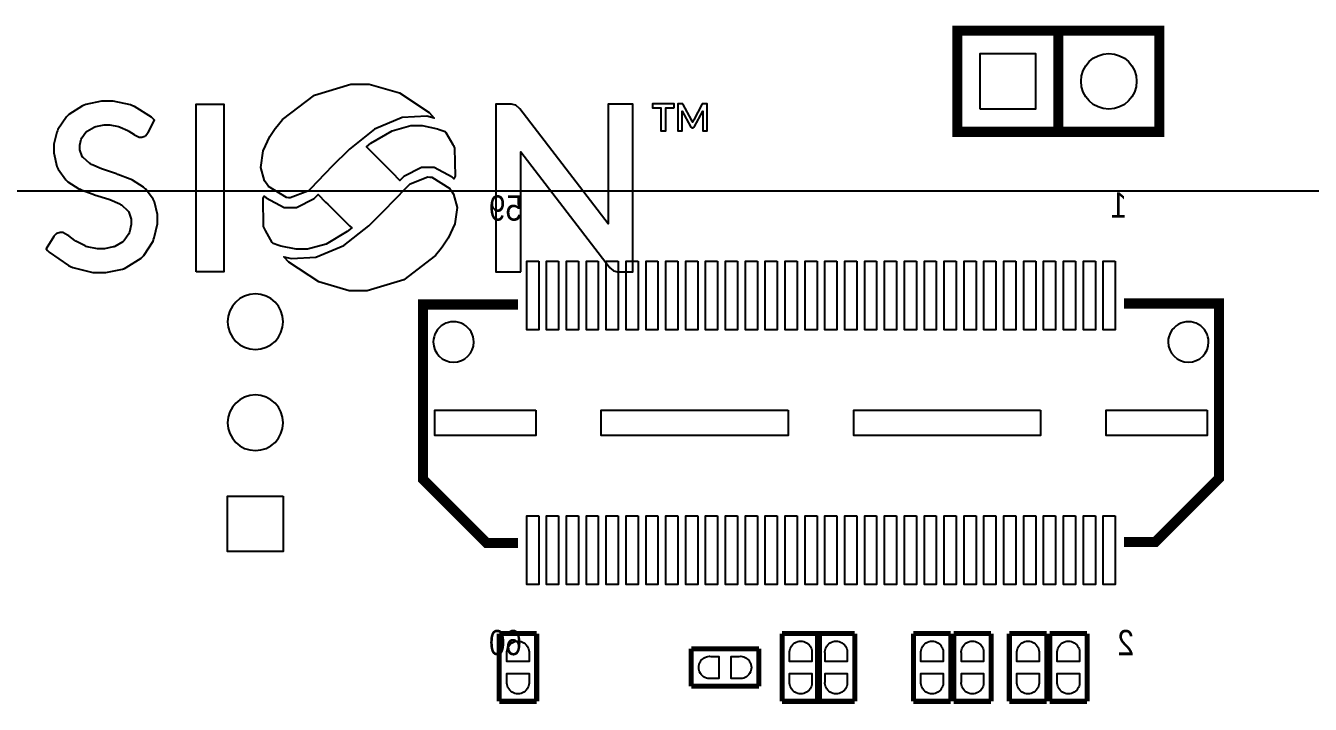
# Model space of a CAD drawing. Extents: x -163 to 81, y -104 to 74.
# Drawn here: x 22.04 to 54.34, y -51.73 to -34.67 of the extents above; entities that cross this region are included whole.
import ezdxf

# ---------------------------------------------------------------- set-up
doc = ezdxf.new("R2010")
doc.units = 0
for name, color, linetype in [('PG_DISPLAY_TOP', 85, 'CONTINUOUS'), ('PG_SILKSCREEN_TOP', 7, 'CONTINUOUS'), ('PIN_TOP', 143, 'CONTINUOUS')]:
    doc.layers.add(name, color=color, linetype=linetype)

msp = doc.modelspace()

# ---------------------------------------------------------------- linework, layer by layer
at = {"layer": 'PG_DISPLAY_TOP'}
for points in [[(62.336934, -38.817296), (62.336934, -84.517484), (21.737066, -84.517484), (21.737066, -38.817296)], [(34.937192, -40.58539), (34.937192, -42.31259), (34.637218, -42.31259), (34.637218, -40.58539)], [(35.437064, -40.58539), (35.437064, -42.31259), (35.13709, -42.31259), (35.13709, -40.58539)], [(35.93719, -40.58539), (35.93719, -42.31259), (35.637216, -42.31259), (35.637216, -40.58539)], [(36.436808, -40.58539), (36.436808, -42.31259), (36.136834, -42.31259), (36.136834, -40.58539)], [(36.937188, -40.58539), (36.937188, -42.31259), (36.637214, -42.31259), (36.637214, -40.58539)], [(37.436806, -40.58539), (37.436806, -42.31259), (37.136832, -42.31259), (37.136832, -40.58539)], [(37.937186, -40.58539), (37.937186, -42.31259), (37.637212, -42.31259), (37.637212, -40.58539)], [(38.436804, -40.58539), (38.436804, -42.31259), (38.13683, -42.31259), (38.13683, -40.58539)], [(38.937184, -40.58539), (38.937184, -42.31259), (38.63721, -42.31259), (38.63721, -40.58539)], [(39.436802, -40.58539), (39.436802, -42.31259), (39.136828, -42.31259), (39.136828, -40.58539)], [(39.937182, -40.58539), (39.937182, -42.31259), (39.637208, -42.31259), (39.637208, -40.58539)], [(40.4368, -40.58539), (40.4368, -42.31259), (40.136826, -42.31259), (40.136826, -40.58539)], [(40.93718, -40.58539), (40.93718, -42.31259), (40.637206, -42.31259), (40.637206, -40.58539)], [(41.436798, -40.58539), (41.436798, -42.31259), (41.136824, -42.31259), (41.136824, -40.58539)], [(41.937178, -40.58539), (41.937178, -42.31259), (41.637204, -42.31259), (41.637204, -40.58539)], [(42.436796, -40.58539), (42.436796, -42.31259), (42.136822, -42.31259), (42.136822, -40.58539)], [(42.937176, -40.58539), (42.937176, -42.31259), (42.637202, -42.31259), (42.637202, -40.58539)], [(43.436794, -40.58539), (43.436794, -42.31259), (43.13682, -42.31259), (43.13682, -40.58539)], [(43.937174, -40.58539), (43.937174, -42.31259), (43.6372, -42.31259), (43.6372, -40.58539)], [(44.436792, -40.58539), (44.436792, -42.31259), (44.136818, -42.31259), (44.136818, -40.58539)], [(44.937172, -40.58539), (44.937172, -42.31259), (44.637198, -42.31259), (44.637198, -40.58539)], [(45.43679, -40.58539), (45.43679, -42.31259), (45.136816, -42.31259), (45.136816, -40.58539)], [(45.93717, -40.58539), (45.93717, -42.31259), (45.637196, -42.31259), (45.637196, -40.58539)], [(46.436788, -40.58539), (46.436788, -42.31259), (46.136814, -42.31259), (46.136814, -40.58539)], [(46.937168, -40.58539), (46.937168, -42.31259), (46.637194, -42.31259), (46.637194, -40.58539)], [(47.436786, -40.58539), (47.436786, -42.31259), (47.136812, -42.31259), (47.136812, -40.58539)], [(47.937166, -40.58539), (47.937166, -42.31259), (47.637192, -42.31259), (47.637192, -40.58539)], [(48.436784, -40.58539), (48.436784, -42.31259), (48.13681, -42.31259), (48.13681, -40.58539)], [(48.93691, -40.58539), (48.93691, -42.31259), (48.636936, -42.31259), (48.636936, -40.58539)], [(49.436782, -40.58539), (49.436782, -42.31259), (49.136808, -42.31259), (49.136808, -40.58539)], [(34.862008, -44.33189), (34.862008, -44.96689), (32.322008, -44.96689), (32.322008, -44.33189)], [(41.2115, -44.33189), (41.2115, -44.96689), (36.5125, -44.96689), (36.5125, -44.33189)], [(47.5615, -44.33189), (47.5615, -44.96689), (42.8625, -44.96689), (42.8625, -44.33189)], [(51.751992, -44.33189), (51.751992, -44.96689), (49.211992, -44.96689), (49.211992, -44.33189)], [(28.5115, -46.49089), (28.5115, -47.88789), (27.1145, -47.88789), (27.1145, -46.49089)], [(34.937192, -46.98619), (34.937192, -48.71339), (34.637218, -48.71339), (34.637218, -46.98619)], [(35.437064, -46.98619), (35.437064, -48.71339), (35.13709, -48.71339), (35.13709, -46.98619)], [(35.93719, -46.98619), (35.93719, -48.71339), (35.637216, -48.71339), (35.637216, -46.98619)], [(36.436808, -46.98619), (36.436808, -48.71339), (36.136834, -48.71339), (36.136834, -46.98619)], [(36.937188, -46.98619), (36.937188, -48.71339), (36.637214, -48.71339), (36.637214, -46.98619)], [(37.436806, -46.98619), (37.436806, -48.71339), (37.136832, -48.71339), (37.136832, -46.98619)], [(37.937186, -46.98619), (37.937186, -48.71339), (37.637212, -48.71339), (37.637212, -46.98619)], [(38.436804, -46.98619), (38.436804, -48.71339), (38.13683, -48.71339), (38.13683, -46.98619)], [(38.937184, -46.98619), (38.937184, -48.71339), (38.63721, -48.71339), (38.63721, -46.98619)], [(39.436802, -46.98619), (39.436802, -48.71339), (39.136828, -48.71339), (39.136828, -46.98619)], [(39.937182, -46.98619), (39.937182, -48.71339), (39.637208, -48.71339), (39.637208, -46.98619)], [(40.4368, -46.98619), (40.4368, -48.71339), (40.136826, -48.71339), (40.136826, -46.98619)], [(40.93718, -46.98619), (40.93718, -48.71339), (40.637206, -48.71339), (40.637206, -46.98619)], [(41.436798, -46.98619), (41.436798, -48.71339), (41.136824, -48.71339), (41.136824, -46.98619)], [(41.937178, -46.98619), (41.937178, -48.71339), (41.637204, -48.71339), (41.637204, -46.98619)], [(42.436796, -46.98619), (42.436796, -48.71339), (42.136822, -48.71339), (42.136822, -46.98619)], [(42.937176, -46.98619), (42.937176, -48.71339), (42.637202, -48.71339), (42.637202, -46.98619)], [(43.436794, -46.98619), (43.436794, -48.71339), (43.13682, -48.71339), (43.13682, -46.98619)], [(43.937174, -46.98619), (43.937174, -48.71339), (43.6372, -48.71339), (43.6372, -46.98619)], [(44.436792, -46.98619), (44.436792, -48.71339), (44.136818, -48.71339), (44.136818, -46.98619)], [(44.937172, -46.98619), (44.937172, -48.71339), (44.637198, -48.71339), (44.637198, -46.98619)], [(45.43679, -46.98619), (45.43679, -48.71339), (45.136816, -48.71339), (45.136816, -46.98619)], [(45.93717, -46.98619), (45.93717, -48.71339), (45.637196, -48.71339), (45.637196, -46.98619)], [(46.436788, -46.98619), (46.436788, -48.71339), (46.136814, -48.71339), (46.136814, -46.98619)], [(46.937168, -46.98619), (46.937168, -48.71339), (46.637194, -48.71339), (46.637194, -46.98619)], [(47.436786, -46.98619), (47.436786, -48.71339), (47.136812, -48.71339), (47.136812, -46.98619)], [(47.937166, -46.98619), (47.937166, -48.71339), (47.637192, -48.71339), (47.637192, -46.98619)], [(48.436784, -46.98619), (48.436784, -48.71339), (48.13681, -48.71339), (48.13681, -46.98619)], [(48.93691, -46.98619), (48.93691, -48.71339), (48.636936, -48.71339), (48.636936, -46.98619)], [(49.436782, -46.98619), (49.436782, -48.71339), (49.136808, -48.71339), (49.136808, -46.98619)]]:
    msp.add_lwpolyline(points, close=True, dxfattribs=at)
for points in [[(27.1145, -42.10939, 1), (28.5115, -42.10939, 1), (27.1145, -42.10939)], [(32.287718, -42.619422, 0.999948), (33.306258, -42.619422, 1.000052), (32.287718, -42.619422)], [(50.767742, -42.619422, 0.999948), (51.786282, -42.619422, 1.000052), (50.767742, -42.619422)], [(27.1145, -44.64939, 1), (28.5115, -44.64939, 1), (27.1145, -44.64939)]]:
    msp.add_lwpolyline(points, format="xyb", dxfattribs=at)
at = {"layer": 'PG_DISPLAY_TOP', "const_width": 0.254}
for points in [[(34.417, -41.67759), (32.0294, -41.67759), (32.0294, -46.07179), (33.6296, -47.67199), (34.417, -47.67199)], [(49.657, -41.65219), (52.0446, -41.65219), (52.0446, -46.04639), (50.4444, -47.64659), (49.657, -47.64659)]]:
    msp.add_lwpolyline(points, dxfattribs=at)
at = {"layer": 'PG_SILKSCREEN_TOP'}
for points, const_width in [([(45.466, -34.798), (50.546, -34.798), (50.546, -37.338), (45.466, -37.338), (45.466, -34.798)], 0.254), ([(48.006, -34.798), (48.006, -37.338)], 0.254), ([(34.8869, -49.9491), (33.9471, -49.9491)], 0.127), ([(33.9471, -49.9491), (33.9471, -51.6509)], 0.127), ([(34.8869, -49.9491), (34.8869, -51.6509)], 0.127), ([(41.0591, -51.6509), (41.0591, -49.9491)], 0.127), ([(41.0591, -49.9491), (41.9989, -49.9491)], 0.127), ([(41.9481, -51.6509), (41.9481, -49.9491)], 0.127), ([(41.9481, -49.9491), (42.8879, -49.9491)], 0.127), ([(41.9989, -51.6509), (41.9989, -49.9491)], 0.127), ([(42.8879, -51.6509), (42.8879, -49.9491)], 0.127), ([(44.3611, -51.6509), (44.3611, -49.9491)], 0.127), ([(44.3611, -49.9491), (45.3009, -49.9491)], 0.127), ([(45.3009, -51.6509), (45.3009, -49.9491)], 0.127), ([(45.3771, -51.6509), (45.3771, -49.9491)], 0.127), ([(45.3771, -49.9491), (46.3169, -49.9491)], 0.127), ([(46.3169, -51.6509), (46.3169, -49.9491)], 0.127), ([(47.7139, -49.9491), (46.7741, -49.9491)], 0.127), ([(46.7741, -49.9491), (46.7741, -51.6509)], 0.127), ([(47.7139, -49.9491), (47.7139, -51.6509)], 0.127), ([(48.7299, -49.9491), (47.7901, -49.9491)], 0.127), ([(47.7901, -49.9491), (47.7901, -51.6509)], 0.127), ([(48.7299, -49.9491), (48.7299, -51.6509)], 0.127), ([(38.7731, -50.3301), (40.4749, -50.3301)], 0.127), ([(38.7731, -50.3301), (38.7731, -51.2699)], 0.127), ([(40.4749, -50.3301), (40.4749, -51.2699)], 0.127), ([(38.7731, -51.2699), (40.4749, -51.2699)], 0.127), ([(34.8869, -51.6509), (33.9471, -51.6509)], 0.127), ([(41.0591, -51.6509), (41.9989, -51.6509)], 0.127), ([(41.9481, -51.6509), (42.8879, -51.6509)], 0.127), ([(44.3611, -51.6509), (45.3009, -51.6509)], 0.127), ([(45.3771, -51.6509), (46.3169, -51.6509)], 0.127), ([(47.7139, -51.6509), (46.7741, -51.6509)], 0.127), ([(48.7299, -51.6509), (47.7901, -51.6509)], 0.127)]:
    msp.add_lwpolyline(points, dxfattribs=dict(at, const_width=const_width))
for points in [[(29.58719, -38.366446), (29.5529, -38.40099), (29.204158, -38.75913), (29.169868, -38.794944), (29.13253, -38.831012), (28.691586, -38.998906), (28.64485, -38.994842), (28.593796, -38.989508), (28.140406, -38.7096), (28.105862, -38.66134), (28.042616, -38.571932), (27.952954, -38.235636), (28.009596, -37.81806), (28.17749, -37.456872), (28.308554, -37.258498), (28.358084, -37.197792), (28.494482, -37.027104), (29.296614, -36.412424), (30.215586, -36.138104), (30.41015, -36.138104), (30.415484, -36.138104), (30.6705, -36.138104), (31.435294, -36.357306), (32.182054, -36.853368), (32.313118, -36.99129), (32.121602, -36.947094), (31.508192, -36.978844), (30.806898, -37.275008), (30.176978, -37.772594), (29.7307, -38.214808)], [(23.91537, -40.873172), (24.054562, -40.873172), (24.474678, -40.786304), (24.520398, -40.769794), (24.56434, -40.75176), (24.942038, -40.511984), (24.973788, -40.481758), (25.004014, -40.450008), (25.238202, -40.089074), (25.254712, -40.047672), (25.269952, -40.00627), (25.351232, -39.650924), (25.351232, -39.51986), (25.351232, -39.412418), (25.27554, -39.094156), (25.2603, -39.062406), (25.24506, -39.03218), (25.045162, -38.770306), (25.020524, -38.749732), (24.995632, -38.727634), (24.721566, -38.552628), (24.691086, -38.538658), (24.66086, -38.524942), (24.356314, -38.406578), (24.326088, -38.396926), (24.295608, -38.38575), (23.99665, -38.283896), (23.967694, -38.274244), (23.938738, -38.264592), (23.68931, -38.15715), (23.668736, -38.144704), (23.646638, -38.132258), (23.480014, -37.986208), (23.467568, -37.970968), (23.455122, -37.954458), (23.39721, -37.789104), (23.39721, -37.729922), (23.39721, -37.677344), (23.433024, -37.524436), (23.441406, -37.507926), (23.448264, -37.491416), (23.551642, -37.345366), (23.566628, -37.33292), (23.580598, -37.320474), (23.756874, -37.21862), (23.778972, -37.211762), (23.80107, -37.20338), (24.006302, -37.166296), (24.083518, -37.166296), (24.155146, -37.166296), (24.371554, -37.20211), (24.393398, -37.210238), (24.415496, -37.217096), (24.601678, -37.302694), (24.616918, -37.312346), (24.631904, -37.320474), (24.762714, -37.406072), (24.772366, -37.4142), (24.786336, -37.423852), (24.88819, -37.474906), (24.928322, -37.474906), (24.954484, -37.474906), (25.035764, -37.447474), (25.043892, -37.441886), (25.05075, -37.436298), (25.111456, -37.36594), (25.117044, -37.357812), (25.27554, -37.044884), (25.238202, -37.0078), (25.201118, -36.971986), (24.771096, -36.69919), (24.722836, -36.681156), (24.673306, -36.661852), (24.236426, -36.566856), (24.075136, -36.566856), (23.942802, -36.566856), (23.550118, -36.649406), (23.51024, -36.665916), (23.468838, -36.681156), (23.120096, -36.903152), (23.092664, -36.930584), (23.063708, -36.95827), (22.8473, -37.276532), (22.833584, -37.313616), (22.818344, -37.34943), (22.743922, -37.645848), (22.743922, -37.757354), (22.743922, -37.869114), (22.819868, -38.20668), (22.834854, -38.2397), (22.848824, -38.27272), (23.047198, -38.54831), (23.07209, -38.570408), (23.095458, -38.591236), (23.371048, -38.767512), (23.402798, -38.781228), (23.4315, -38.793674), (23.7363, -38.907974), (23.767796, -38.917626), (24.12619, -39.03345), (24.153622, -39.041832), (24.40178, -39.14775), (24.423878, -39.16172), (24.443182, -39.172642), (24.608536, -39.321486), (24.620982, -39.33952), (24.631904, -39.354506), (24.69261, -39.5351), (24.69261, -39.60114), (24.69261, -39.66464), (24.648414, -39.856156), (24.640286, -39.87673), (24.631904, -39.897558), (24.510746, -40.072564), (24.495506, -40.087804), (24.478996, -40.10152), (24.281892, -40.21582), (24.258524, -40.224202), (24.235156, -40.23233), (24.014684, -40.276526), (23.93315, -40.276526), (23.845012, -40.276526), (23.583138, -40.225472), (23.5585, -40.217344), (23.532338, -40.206168), (23.311866, -40.093138), (23.293832, -40.082216), (23.274528, -40.06977), (23.118826, -39.95547), (23.10765, -39.945818), (23.091394, -39.931848), (22.971506, -39.865808), (22.925786, -39.865808), (22.899624, -39.865808), (22.822408, -39.89197), (22.81428, -39.898828), (22.805898, -39.902892), (22.745446, -39.962328), (22.741382, -39.969186), (22.551136, -40.28186), (22.58695, -40.320468), (22.626828, -40.36187), (23.109174, -40.699436), (23.165562, -40.724328), (23.222204, -40.74922), (23.727918, -40.873172)], [(26.324052, -40.857932), (26.324052, -36.641278), (27.017218, -36.641278), (27.017218, -40.857932)], [(34.487612, -40.857932), (34.487612, -37.885624), (34.487612, -37.877242), (34.487612, -37.852604), (34.487612, -37.842952), (36.707826, -40.732456), (36.715954, -40.743632), (36.806886, -40.822118), (36.816284, -40.827706), (36.82619, -40.83177), (36.92271, -40.857932), (36.958524, -40.857932), (37.308536, -40.857932), (37.308536, -36.641278), (36.68268, -36.641278), (36.68268, -39.59987), (36.68268, -39.607998), (36.68395, -39.636954), (36.68395, -39.650924), (34.46272, -36.76396), (34.453322, -36.751514), (34.367724, -36.673028), (34.359596, -36.66871), (34.351214, -36.664646), (34.2519, -36.641278), (34.21761, -36.641278), (33.86328, -36.641278), (33.86328, -40.857932)], [(38.343078, -36.737544), (38.343078, -36.632896), (37.803074, -36.632896), (37.803074, -36.737544), (38.00983, -36.737544), (38.00983, -37.31641), (38.13683, -37.31641), (38.13683, -36.737544)], [(39.080694, -36.632896), (39.07663, -36.632896), (39.068248, -36.632896), (39.065454, -36.632896), (39.06393, -36.632896), (39.054278, -36.63442), (39.054278, -36.63569), (39.053008, -36.63569), (39.04615, -36.638484), (39.04615, -36.639754), (39.04488, -36.641278), (39.038022, -36.65093), (39.038022, -36.6522), (38.83533, -37.032692), (38.83406, -37.033962), (38.82009, -37.060124), (38.82009, -37.062918), (38.81882, -37.065712), (38.806374, -37.094668), (38.806374, -37.097208), (38.80485, -37.094668), (38.792658, -37.066982), (38.792658, -37.064188), (38.791388, -37.061394), (38.778942, -37.035232), (38.777418, -37.033962), (38.572186, -36.6522), (38.570662, -36.65093), (38.565074, -36.641278), (38.565074, -36.639754), (38.56355, -36.638484), (38.555676, -36.63569), (38.554152, -36.63442), (38.544754, -36.632896), (38.532308, -36.632896), (38.529514, -36.632896), (38.434264, -36.632896), (38.434264, -37.31641), (38.546024, -37.31641), (38.546024, -36.874196), (38.544754, -36.849304), (38.544754, -36.84651), (38.544754, -36.839652), (38.54323, -36.821618), (38.54323, -36.81476), (38.75278, -37.207444), (38.75405, -37.211762), (38.785546, -37.23513), (38.796976, -37.23513), (38.814502, -37.23513), (38.824408, -37.23513), (38.857174, -37.211762), (38.860222, -37.207444), (39.066724, -36.816284), (39.065454, -36.821618), (39.06393, -36.858956), (39.06393, -36.874196), (39.06393, -37.31641), (39.177214, -37.31641), (39.177214, -36.632896)], [(30.71749, -37.62502), (31.250636, -37.311076), (31.719266, -37.182806), (31.876238, -37.182806), (32.004254, -37.182806), (32.390334, -37.264086), (32.438594, -37.280596), (32.58312, -37.327332), (32.601154, -37.355018), (32.77616, -37.653976), (32.7914, -37.684456), (32.821626, -37.747702), (32.834072, -38.456108), (32.806386, -38.520878), (32.75965, -38.473888), (32.30626, -38.232842), (32.140906, -38.232842), (31.992062, -38.232842), (31.5468, -38.460172), (31.501334, -38.504368), (31.496, -38.508432), (31.451804, -38.555168), (31.44774, -38.560756), (31.43123, -38.544246), (31.278322, -38.38575), (31.263082, -38.370764), (31.209234, -38.315392), (30.659578, -37.76853), (30.604206, -37.718746)], [(28.717748, -40.52316), (29.330904, -40.49141), (30.033976, -40.196516), (30.663642, -39.699184), (31.110174, -39.256716), (31.2547, -39.106602), (31.28772, -39.070788), (31.636462, -38.712394), (31.672276, -38.679374), (31.709614, -38.642036), (32.147764, -38.471348), (32.196024, -38.475412), (32.247078, -38.479476), (32.700214, -38.763448), (32.734758, -38.812978), (32.796734, -38.901116), (32.887666, -39.236142), (32.831278, -39.652194), (32.66313, -40.013128), (32.530796, -40.211756), (32.482536, -40.273732), (32.346138, -40.44315), (31.54426, -41.05783), (30.626304, -41.330626), (30.431994, -41.33215), (30.430724, -41.33215), (30.42666, -41.33215), (30.425136, -41.33215), (30.170374, -41.33215), (29.405326, -41.111424), (28.657296, -40.616886), (28.527502, -40.478964)], [(28.238196, -40.116506), (28.06319, -39.816278), (28.049474, -39.785798), (28.017724, -39.721028), (28.006802, -39.01567), (28.035758, -38.9509), (28.081224, -38.997636), (28.534614, -39.240206), (28.701238, -39.240206), (28.848558, -39.240206), (29.29382, -39.011352), (29.339286, -38.96741), (29.34335, -38.961822), (29.388816, -38.916356), (29.394404, -38.912292), (29.409644, -38.927278), (29.562552, -39.087298), (29.579062, -39.103808), (29.631386, -39.158926), (30.179772, -39.701724), (30.236414, -39.752778), (30.123384, -39.845234), (29.589984, -40.159432), (29.121608, -40.290242), (28.965906, -40.290242), (28.836366, -40.290242), (28.45054, -40.208962), (28.40355, -40.193722), (28.2575, -40.145462)]]:
    msp.add_lwpolyline(points, close=True, dxfattribs=at)
at = {"layer": 'PIN_TOP'}
msp.add_lwpolyline([(46.0375, -36.7665), (46.0375, -35.3695), (47.4345, -35.3695), (47.4345, -36.7665)], close=True, dxfattribs=at)
for points in [[(34.254186, -50.6476), (34.1376, -50.6476), (34.1376, -50.44567, -1.1), (34.6964, -50.44567), (34.6964, -50.6476)], [(41.366186, -50.6476), (41.2496, -50.6476), (41.2496, -50.44567, -1.1), (41.8084, -50.44567), (41.8084, -50.6476)], [(42.255186, -50.6476), (42.1386, -50.6476), (42.1386, -50.44567, -1.1), (42.6974, -50.44567), (42.6974, -50.6476)], [(44.668186, -50.6476), (44.5516, -50.6476), (44.5516, -50.44567, -1.1), (45.1104, -50.44567), (45.1104, -50.6476)], [(45.684186, -50.6476), (45.5676, -50.6476), (45.5676, -50.44567, -1.1), (46.1264, -50.44567), (46.1264, -50.6476)], [(47.081186, -50.6476), (46.9646, -50.6476), (46.9646, -50.44567, -1.1), (47.5234, -50.44567), (47.5234, -50.6476)], [(48.097186, -50.6476), (47.9806, -50.6476), (47.9806, -50.44567, -1.1), (48.5394, -50.44567), (48.5394, -50.6476)], [(39.4716, -50.962814), (39.4716, -51.0794), (39.26967, -51.0794, -1.1), (39.26967, -50.5206), (39.4716, -50.5206)], [(39.7764, -50.637186), (39.7764, -50.5206), (39.97833, -50.5206, -1.1), (39.97833, -51.0794), (39.7764, -51.0794)], [(34.579814, -50.9524), (34.6964, -50.9524), (34.6964, -51.15433, -1.1), (34.1376, -51.15433), (34.1376, -50.9524)], [(41.691814, -50.9524), (41.8084, -50.9524), (41.8084, -51.15433, -1.1), (41.2496, -51.15433), (41.2496, -50.9524)], [(42.580814, -50.9524), (42.6974, -50.9524), (42.6974, -51.15433, -1.1), (42.1386, -51.15433), (42.1386, -50.9524)], [(44.993814, -50.9524), (45.1104, -50.9524), (45.1104, -51.15433, -1.1), (44.5516, -51.15433), (44.5516, -50.9524)], [(46.009814, -50.9524), (46.1264, -50.9524), (46.1264, -51.15433, -1.1), (45.5676, -51.15433), (45.5676, -50.9524)], [(47.406814, -50.9524), (47.5234, -50.9524), (47.5234, -51.15433, -1.1), (46.9646, -51.15433), (46.9646, -50.9524)], [(48.422814, -50.9524), (48.5394, -50.9524), (48.5394, -51.15433, -1.1), (47.9806, -51.15433), (47.9806, -50.9524)]]:
    msp.add_lwpolyline(points, format="xyb", close=True, dxfattribs=at)
msp.add_circle((49.276, -36.068), 0.6985, dxfattribs=at)

# ---------------------------------------------------------------- texts
at = {"layer": 'PG_DISPLAY_TOP', "text_generation_flag": 2, "width": 0.88}
for s, p in [('59', (34.5186, -39.56939)), ('1', (49.7332, -39.49319)), ('60', (34.5186, -50.49139)), ('2', (49.911, -50.49139))]:
    msp.add_text(s, height=0.635, dxfattribs=at).set_placement(p)

doc.saveas('drawing.dxf')
